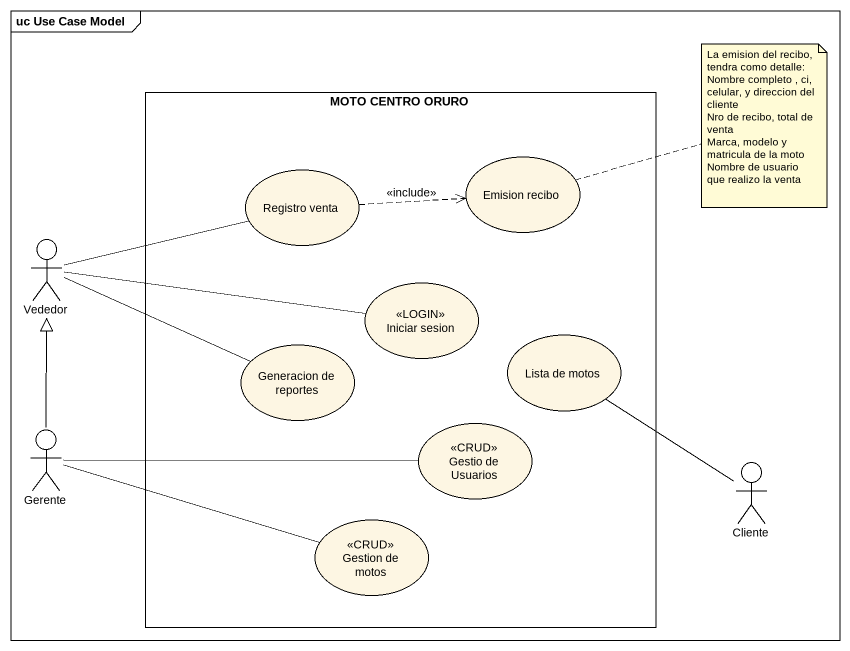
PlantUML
@startuml
mainframe uc Use Case Model
rectangle "MOTO CENTRO ORURO" as MOTO_CENTRO_ORURO {
  usecase "Registro venta" as Registro_venta
  usecase "Emision recibo" as Emision_recibo
  usecase "Iniciar sesion" as Iniciar_sesion <<LOGIN>>
  usecase "Generacion de reportes" as Generacion_de_reportes
  usecase "Lista de motos" as Lista_de_motos
  usecase "Gestio de Usuarios" as Gestio_de_Usuarios <<CRUD>>
  usecase "Gestion de motos" as Gestion_de_motos <<CRUD>>
}
actor Vededor
actor Gerente
actor Cliente
Registro_venta .right.> Emision_recibo : <<include>>
Vededor -right- Registro_venta
Vededor -right- Iniciar_sesion
Vededor -right- Generacion_de_reportes
Gerente -up-|> Vededor
Gerente -right- Gestio_de_Usuarios
Gerente -right- Gestion_de_motos
Cliente -up- Lista_de_motos
note right of Emision_recibo
  La emision del recibo, tendra como detalle:
  Nombre completo , ci, celular, y direccion del cliente
  Nro de recibo, total de venta
  Marca, modelo y matricula de la moto
  Nombre de usuario que realizo la venta
end note
@enduml
